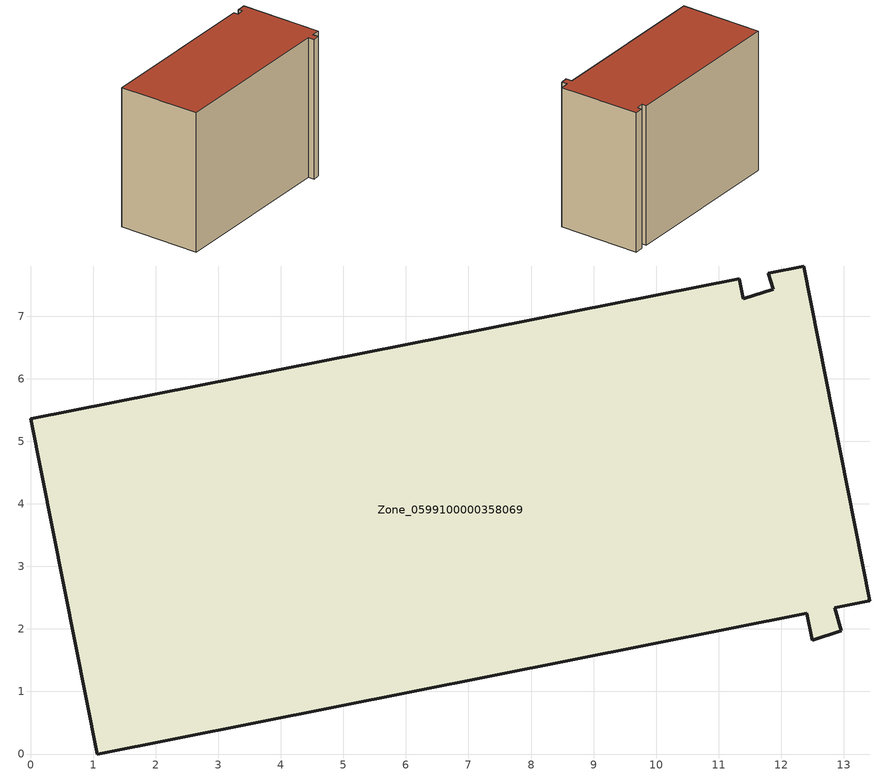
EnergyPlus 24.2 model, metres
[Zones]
Zone_0599100000358069
 floor ground (C_G): 12.41,2.25 1.06,0 0,5.36 11.33,7.6 11.39,7.28 11.87,7.43 11.79,7.69 12.36,7.8 13.42,2.45 12.85,2.34 12.96,1.97 12.49,1.82 z0
 wall outside (C_F): 1.06,0 12.41,2.25 12.49,1.82 12.96,1.97 12.85,2.34 13.42,2.45 12.36,7.8 11.79,7.69 11.87,7.43 11.39,7.28 11.33,7.6 0,5.36 1.06,0 z0:9.48
 roof outside (C_R): 11.39,7.28 11.33,7.6 0,5.36 1.06,0 12.41,2.25 12.49,1.82 12.96,1.97 12.85,2.34 13.42,2.45 12.36,7.8 11.79,7.69 11.87,7.43 z9.48
[BUILDING]
Pand.0599100000358069: North Axis=0; Terrain=City; Loads Convergence Tolerance Value=0.04; Temperature Convergence Tolerance Value=0.4; Solar Distribution=FullExterior; Maximum Number of Warmup Days=25; Minimum Number of Warmup Days=1
[Site:Location]
Rotterdam.The.Hague.AP_ZH_NLD Design_Conditions: Latitude=51.96; Longitude=4.45; Time Zone=1; Elevation=-4.5
[SITE:GROUNDTEMPERATURE:BUILDINGSURFACE]
18, 18, 18, 18, 18, 18, 18, 18, 18, 18, 18, 18
[MATERIAL] Thermal Absorptance=0.9; Solar Absorptance=0.7; Visible Absorptance=0.7
Name | Roughness | Thickness | Conductivity | Density | Specific Heat
G.TI.1992-2005 | MediumSmooth | 0.15 | 0.06 | 540 | 1210
F.TI.1992-2005 | Rough | 0.3 | 0.12 | 1920 | 840
R.TI.1992-2005 | MediumRough | 0.2 | 0.08 | 1500 | 1000
[CONSTRUCTION]
C_G: G.TI.1992-2005
C_F: F.TI.1992-2005
C_R: R.TI.1992-2005
[ZONE]
Zone_0599100000358069: Type=1; Multiplier=1; Ceiling Height=Autocalculate; Volume=Autocalculate; Floor Area=autocalculate; Part of Total Floor Area=Yes
[ZONEINFILTRATION:DESIGNFLOWRATE]
Infil_Zone_0599100000358069: Zone or ZoneList or Space or SpaceList=Zone_0599100000358069; Schedule=AlwaysOn; Design Flow Rate Calculation Method=Flow/Area; Flow Rate per Floor Area=0.0015; Constant Term Coefficient=1; Temperature Term Coefficient=0; Velocity Term Coefficient=0; Velocity Squared Term Coefficient=0
[HVACTEMPLATE:ZONE:IDEALLOADSAIRSYSTEM]
Zone_0599100000358069: Maximum Heating Supply Air Temperature=50; Minimum Cooling Supply Air Temperature=13; Maximum Heating Supply Air Humidity Ratio=0.0156; Minimum Cooling Supply Air Humidity Ratio=0.0077; Heating Limit=NoLimit; Cooling Limit=NoLimit; Dehumidification Control Type=ConstantSensibleHeatRatio; Cooling Sensible Heat Ratio=0.7; Dehumidification Setpoint=60; Humidification Control Type=None; Humidification Setpoint=30; Outdoor Air Method=None; Outdoor Air Flow Rate per Person=0.00944; Outdoor Air Flow Rate per Zone Floor Area=0; Outdoor Air Flow Rate per Zone=0; Demand Controlled Ventilation Type=None; Outdoor Air Economizer Type=NoEconomizer; Heat Recovery Type=None; Sensible Heat Recovery Effectiveness=0.7; Latent Heat Recovery Effectiveness=0.65
[ZONECONTROL:THERMOSTAT]
ThermostatControl_Zone_0599100000358069: Zone or ZoneList=Zone_0599100000358069; Control Type Schedule=DualSetpointControlType; Control 1=Thermostat_Zone_0599100000358069; Temperature Difference Between Cutout And Setpoint=0
[THERMOSTATSETPOINT:DUALSETPOINT]
Thermostat_Zone_0599100000358069: Heating Setpoint Temperature Schedule=HeatingSetpoint_Zone_0599100000358069; Cooling Setpoint Temperature Schedule=CoolingSetpoint_Zone_0599100000358069
[SCHEDULE:COMPACT]
HeatingSetpoint_Zone_0599100000358069: Through: 12/31, For: AllDays, Until: 24:00, 21
CoolingSetpoint_Zone_0599100000358069: Through: 12/31, For: AllDays, Until: 24:00, 24
DualSetpointControlType: Through: 12/31, For: AllDays, Until: 24:00, 4
AlwaysOn: Through: 12/31, For: AllDays, Until: 24:00, 1
